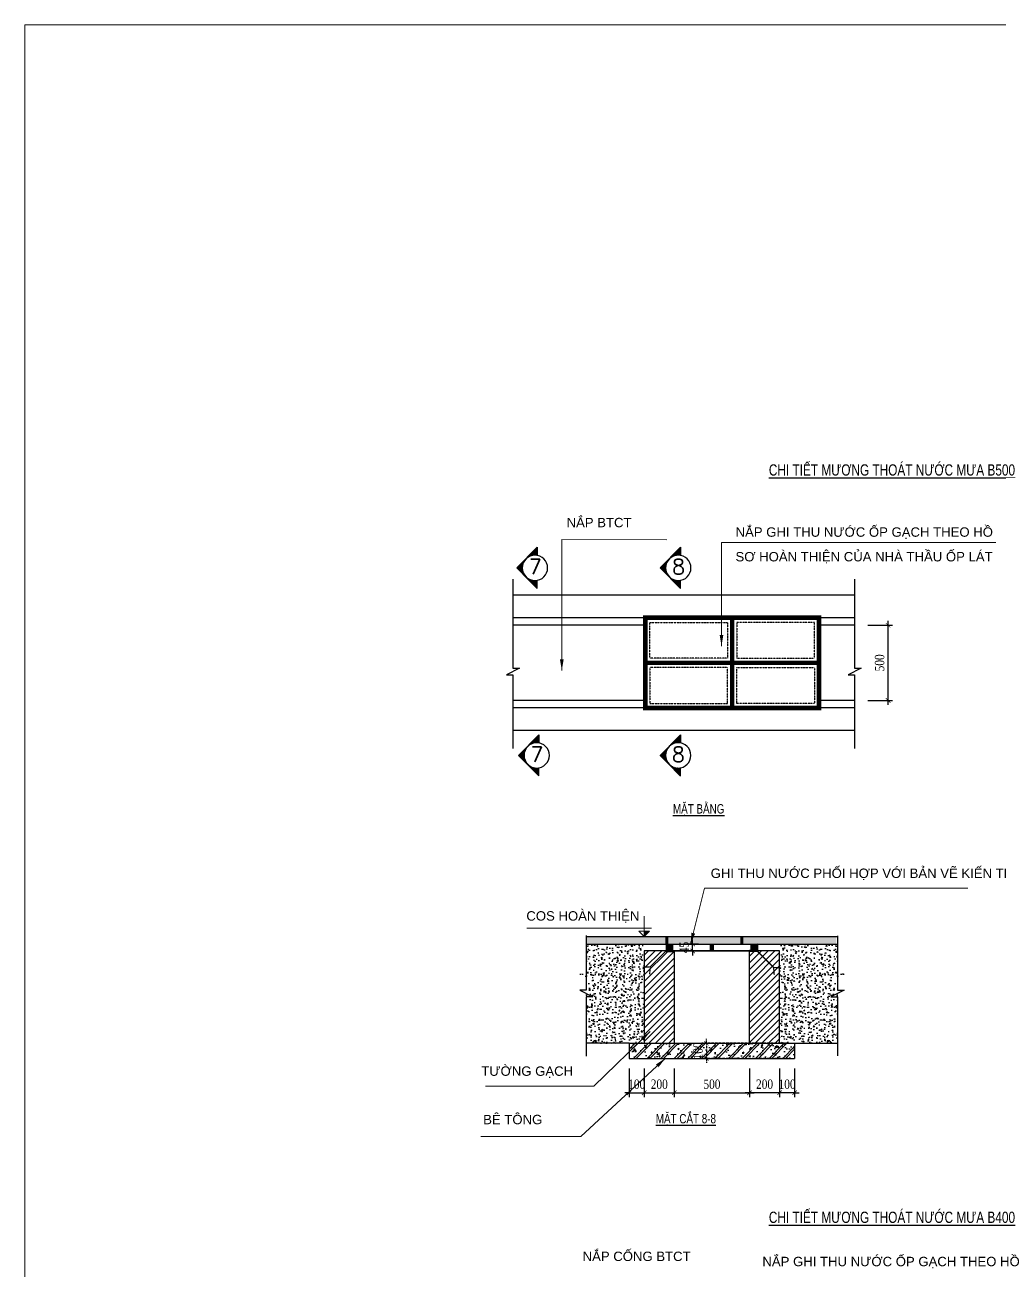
# Model space of a CAD drawing. Header units: millimetres. Extents: x -294625 to 2136527, y -251383 to 128331.
# Drawn here: x 1525138 to 1531615, y -129147 to -120864 of the extents above; entities that cross this region are included whole.
import ezdxf

# ---------------------------------------------------------------- set-up
doc = ezdxf.new("R2010")
doc.units = ezdxf.units.MM
for name, pattern in [('$0$HIDDEN', [0.375, 0.25, -0.125]), ('CONTINOUS', [0]), ('DIVIDEX2', [2.5, 1, -0.5, 0, -0.5, 0, -0.5]), ('PHANTOM3', [1.5, 0.625, -0.125, 0.125, -0.125, 0.125, -0.125, 0.125, -0.125])]:
    doc.linetypes.add(name, pattern=pattern)
doc.layers.get('Defpoints').update_dxf_attribs({"lineweight": 0})
for name, color, linetype in [('1-DIM SHOP', 211, 'Continuous'), ('1-WALL', 1, 'Continuous'), ('1HATCH', 251, 'Continuous'), ('1Hatch-N', 8, 'Continuous'), ('1TBN', 7, 'Continuous'), ('1TH', 2, 'PHANTOM3'), ('1TM', 5, 'DIVIDEX2'), ('A-HatchVatlieu', 7, 'Continuous'), ('CHU', 7, 'Continuous'), ('Gtechcons-Text', 7, 'Continuous'), ('Hatch', 250, 'Continuous'), ('NTHAY', 8, 'Continuous'), ('P-Netcat', 6, 'CONTINOUS'), ('S14_Annotation', 3, 'Continuous'), ('S22_Blinding', 3, 'Continuous'), ('S24_Wall', 2, 'Continuous'), ('THAY', 7, 'Continuous')]:
    doc.layers.add(name, color=color, linetype=linetype)
for name, color, linetype, lineweight in [('1.Tuong', 251, 'Continuous', 35), ('11', 11, 'CONTINOUS', 0), ('8', 8, 'Continuous', 5), ('CNC060__', 251, 'Continuous', 13), ('DIM', 8, 'Continuous', 9), ('S-BLDG-SECT-LNWD', 110, 'Continuous', 50), ('S-SIGN-FRMG', 243, 'Continuous', 25), ('S-TEXT-2.5H', 3, 'Continuous', 25)]:
    doc.layers.add(name, color=color, linetype=linetype, lineweight=lineweight)
doc.styles.add('L-Arial', font='arial.ttf')
doc.styles.add('P-VNTIMEH', font='vntimeh.shx', dxfattribs={"width": 0.75, "height": 300})
doc.styles.add('ROMANS', font='vntimeh.shx', dxfattribs={"width": 0.8, "bigfont": 'vns.shx'})
doc.styles.add('TEXT_ARIAL', font='arial.ttf', dxfattribs={"width": 0.75})
doc.styles.add('TXT', font='txt.shx')
doc.dimstyles.new('1_25', dxfattribs={"dimscale": 25, "dimtxt": 2.5, "dimasz": 1.2, "dimexe": 1.2, "dimexo": 0, "dimgap": 1, "dimtad": 1, "dimdec": 0, "dimzin": 0, "dimdsep": 46, "dimtxsty": 'ROMANS', "dimblk": 'ARCHTICK', "dimcen": 1.2, "dimdle": 1.2, "dimclrd": 256, "dimclre": 256, "dimclrt": 4, "dimadec": 0, "dimazin": 0, "dimtfac": 1, "dimtdec": 0, "dimtix": 1, "dimtmove": 2, "dimatfit": 3, "dimldrblk": 'ARCHTICK', "dimfxl": 0.15, "dimtvp": 0.833333, "dimtolj": 1, "dimtzin": 0, "dimarcsym": 0})
doc.dimstyles.new('DimLine', dxfattribs={"dimtxt": 200, "dimasz": 50, "dimexe": 50, "dimexo": 0, "dimgap": 50, "dimtad": 1, "dimdec": 0, "dimzin": 9, "dimdsep": 46, "dimtxsty": 'P-VNTIMEH', "dimblk": 'ARCHTICK', "dimcen": 0, "dimdle": 1, "dimclrd": 256, "dimclre": 256, "dimclrt": 256, "dimadec": 0, "dimazin": 0, "dimtfac": 1, "dimtdec": 0, "dimtix": 1, "dimtmove": 1, "dimatfit": 3, "dimfxl": 500, "dimtfill": 1, "dimtolj": 1, "dimtzin": 0, "dimlwd": -1, "dimlwe": -1, "dimarcsym": 0})

# ---------------------------------------------------------------- blocks, each defined once
blk = doc.blocks.new('_ArchTick')
at = {"color": 0, "linetype": 'ByBlock', "const_width": 0.15}
blk.add_lwpolyline([(-0.5, -0.5), (0.5, 0.5)], dxfattribs=at)
blk = doc.blocks.new('*D93')
at = {"layer": '1HATCH', "lineweight": -2, "ltscale": 30, "transparency": 16777216}
for p, q in [((1530742.4, -124857.3), (1530907.3, -124857.3)), ((1530877.3, -125387.3), (1530877.3, -124827.3)), ((1530742.4, -125357.3), (1530907.3, -125357.3))]:
    blk.add_line(p, q, dxfattribs=at)
at = {"layer": 'Defpoints', "color": 0, "ltscale": 30, "transparency": 16777216}
for p in [(1530742.4, -124857.3), (1530877.3, -124857.3), (1530742.4, -125357.3)]:
    blk.add_point(p, dxfattribs=at)
at = {"layer": '1HATCH', "lineweight": -2, "ltscale": 30, "transparency": 16777216, "xscale": 29.99999999999998, "yscale": 29.99999999999998, "zscale": 29.99999999999998}
for p, rotation in [((1530877.3, -124857.3), 90), ((1530877.3, -125357.3), 270)]:
    blk.add_blockref('_ArchTick', p, dxfattribs=dict(at, rotation=rotation))
at = {"layer": '1HATCH', "color": 4, "ltscale": 30, "transparency": 16777216, "insert": (1530821.1, -125107.3), "char_height": 62.5, "attachment_point": 5, "rotation": 90, "style": 'ROMANS'}
blk.add_mtext('\\A1;500', dxfattribs=at)
blk = doc.blocks.new('MAT CAT')
at = {"layer": '8'}
h = blk.add_hatch(dxfattribs=at)
h.set_pattern_fill('ANSI31', color=256, scale=0.825754, angle=270, style=0)
h.set_pattern_definition([(315, (-103497.6712, 337412.0697), (1.853869705, 1.853869705), [])])
h.paths.add_polyline_path([(26271.9, 53048.2, 0.674504), (26272, 53048.4), (26167.5, 53149.3, 2.384757), (26167.5, 53149.2, 1037975.907024), (26167.5, 53149.2, 0.999999), (26167.4, 53149.3, -0.002012), (26167.4, 53149.3), (26064.9, 53048.4, 0.671093), (26064.9, 53048.2), (26105.4, 53048.2, -0.044637), (26104.4, 53059.4, -1), (26230.6, 53059.4, -0.044637), (26229.6, 53048.2)])
at = {"layer": 'THAY'}
for p, q in [((26064.7, 53048.2), (26167.4, 53149.3)), ((26270.1, 53048.2), (26167.4, 53149.3)), ((26064.7, 53048.2), (26105.6, 53048.2)), ((26270.1, 53048.2), (26229.4, 53048.2))]:
    blk.add_line(p, q, dxfattribs=at)
blk.add_circle((26167.5, 53059.4), 63.1, dxfattribs=at)
blk = doc.blocks.new('*D94')
at = {"layer": '1HATCH', "lineweight": -2, "ltscale": 30, "transparency": 16777216}
for p, q in [((1529455.9, -127806.7), (1529455.9, -127996.9)), ((1529955.9, -127806.7), (1529955.9, -127996.9)), ((1529425.9, -127966.9), (1529985.9, -127966.9))]:
    blk.add_line(p, q, dxfattribs=at)
at = {"layer": 'Defpoints', "color": 0, "ltscale": 30, "transparency": 16777216}
for p in [(1529455.9, -127806.7), (1529955.9, -127806.7), (1529955.9, -127966.9)]:
    blk.add_point(p, dxfattribs=at)
at = {"layer": '1HATCH', "lineweight": -2, "ltscale": 30, "transparency": 16777216, "xscale": 29.99999999999998, "yscale": 29.99999999999998, "zscale": 29.99999999999998, "rotation": 180}
blk.add_blockref('_ArchTick', (1529455.9, -127966.9), dxfattribs=at)
at = {"layer": '1HATCH', "lineweight": -2, "ltscale": 30, "transparency": 16777216, "xscale": 29.99999999999998, "yscale": 29.99999999999998, "zscale": 29.99999999999998}
blk.add_blockref('_ArchTick', (1529955.9, -127966.9), dxfattribs=at)
at = {"layer": '1HATCH', "color": 4, "ltscale": 30, "transparency": 16777216, "insert": (1529705.9, -127910.6), "char_height": 62.5, "attachment_point": 5, "style": 'ROMANS'}
blk.add_mtext('\\A1;500', dxfattribs=at)
blk = doc.blocks.new('A$C131C7D05')
for points in [[(35.4, 493.3), (379.6, 493.3), (379.6, 334.1), (35.4, 334.1)], [(764.6, 493.3), (420.4, 493.3), (420.4, 334.1), (764.6, 334.1)], [(35.4, 134.1), (379.6, 134.1), (379.6, 293.3), (35.4, 293.3)], [(764.6, 134.1), (420.4, 134.1), (420.4, 293.3), (764.6, 293.3)]]:
    blk.add_lwpolyline(points, close=True)
at = {"layer": '1.Tuong', "color": 2, "const_width": 20}
blk.add_lwpolyline([(15.1, 513.7), (785, 513.7), (785, 113.7), (15.1, 113.7)], close=True, dxfattribs=at)
at = {"layer": '1.Tuong', "color": 2}
blk.add_lwpolyline([(15.1, 513.7), (400, 513.7), (400, 313.7), (15.1, 313.7)], close=True, dxfattribs=at)
at = {"layer": '1.Tuong', "color": 2, "const_width": 20}
for points in [[(400, 513.7), (400, 113.7)], [(15.1, 313.7), (785, 313.7)]]:
    blk.add_lwpolyline(points, dxfattribs=at)
blk = doc.blocks.new('*D85')
at = {"layer": '1HATCH', "lineweight": -2, "ltscale": 30, "transparency": 16777216}
for p, q in [((1529155.9, -127806.7), (1529155.9, -127996.9)), ((1529255.9, -127806.7), (1529255.9, -127996.9)), ((1529155.9, -127966.9), (1529125.9, -127966.9)), ((1529155.9, -127966.9), (1529255.9, -127966.9)), ((1529255.9, -127966.9), (1529285.9, -127966.9))]:
    blk.add_line(p, q, dxfattribs=at)
at = {"layer": 'Defpoints', "color": 0, "ltscale": 30, "transparency": 16777216}
for p in [(1529155.9, -127806.7), (1529255.9, -127806.7), (1529255.9, -127966.9)]:
    blk.add_point(p, dxfattribs=at)
at = {"layer": '1HATCH', "lineweight": -2, "ltscale": 30, "transparency": 16777216, "xscale": 29.99999999999998, "yscale": 29.99999999999998, "zscale": 29.99999999999998}
blk.add_blockref('_ArchTick', (1529155.9, -127966.9), dxfattribs=at)
at = {"layer": '1HATCH', "lineweight": -2, "ltscale": 30, "transparency": 16777216, "xscale": 29.99999999999998, "yscale": 29.99999999999998, "zscale": 29.99999999999998, "rotation": 180}
blk.add_blockref('_ArchTick', (1529255.9, -127966.9), dxfattribs=at)
at = {"layer": '1HATCH', "color": 4, "ltscale": 30, "transparency": 16777216, "insert": (1529205.9, -127910.6), "char_height": 62.5, "attachment_point": 5, "style": 'ROMANS'}
blk.add_mtext('\\A1;100', dxfattribs=at)
blk = doc.blocks.new('*D86')
at = {"layer": '1HATCH', "lineweight": -2, "ltscale": 30, "transparency": 16777216}
for p, q in [((1529255.9, -127806.7), (1529255.9, -127996.9)), ((1529455.9, -127806.7), (1529455.9, -127996.9)), ((1529225.9, -127966.9), (1529485.9, -127966.9))]:
    blk.add_line(p, q, dxfattribs=at)
at = {"layer": 'Defpoints', "color": 0, "ltscale": 30, "transparency": 16777216}
for p in [(1529255.9, -127806.7), (1529455.9, -127806.7), (1529455.9, -127966.9)]:
    blk.add_point(p, dxfattribs=at)
at = {"layer": '1HATCH', "lineweight": -2, "ltscale": 30, "transparency": 16777216, "xscale": 29.99999999999998, "yscale": 29.99999999999998, "zscale": 29.99999999999998, "rotation": 180}
blk.add_blockref('_ArchTick', (1529255.9, -127966.9), dxfattribs=at)
at = {"layer": '1HATCH', "lineweight": -2, "ltscale": 30, "transparency": 16777216, "xscale": 29.99999999999998, "yscale": 29.99999999999998, "zscale": 29.99999999999998}
blk.add_blockref('_ArchTick', (1529455.9, -127966.9), dxfattribs=at)
at = {"layer": '1HATCH', "color": 4, "ltscale": 30, "transparency": 16777216, "insert": (1529355.9, -127910.6), "char_height": 62.5, "attachment_point": 5, "style": 'ROMANS'}
blk.add_mtext('\\A1;200', dxfattribs=at)
blk = doc.blocks.new('*D87')
at = {"layer": '1HATCH', "lineweight": -2, "ltscale": 30, "transparency": 16777216}
for p, q in [((1530155.9, -127806.7), (1530155.9, -127996.9)), ((1530255.9, -127806.7), (1530255.9, -127996.9)), ((1530155.9, -127966.9), (1530125.9, -127966.9)), ((1530255.9, -127966.9), (1530155.9, -127966.9)), ((1530255.9, -127966.9), (1530285.9, -127966.9))]:
    blk.add_line(p, q, dxfattribs=at)
at = {"layer": 'Defpoints', "color": 0, "ltscale": 30, "transparency": 16777216}
for p in [(1530155.9, -127806.7), (1530255.9, -127806.7), (1530155.9, -127966.9)]:
    blk.add_point(p, dxfattribs=at)
at = {"layer": '1HATCH', "lineweight": -2, "ltscale": 30, "transparency": 16777216, "xscale": 29.99999999999998, "yscale": 29.99999999999998, "zscale": 29.99999999999998}
blk.add_blockref('_ArchTick', (1530155.9, -127966.9), dxfattribs=at)
at = {"layer": '1HATCH', "lineweight": -2, "ltscale": 30, "transparency": 16777216, "xscale": 29.99999999999998, "yscale": 29.99999999999998, "zscale": 29.99999999999998, "rotation": 180}
blk.add_blockref('_ArchTick', (1530255.9, -127966.9), dxfattribs=at)
at = {"layer": '1HATCH', "color": 4, "ltscale": 30, "transparency": 16777216, "insert": (1530205.9, -127910.6), "char_height": 62.5, "attachment_point": 5, "style": 'ROMANS'}
blk.add_mtext('\\A1;100', dxfattribs=at)
blk = doc.blocks.new('*D88')
at = {"layer": '1HATCH', "lineweight": -2, "ltscale": 30, "transparency": 16777216}
for p, q in [((1529955.9, -127806.7), (1529955.9, -127996.9)), ((1530155.9, -127806.7), (1530155.9, -127996.9)), ((1530185.9, -127966.9), (1529925.9, -127966.9))]:
    blk.add_line(p, q, dxfattribs=at)
at = {"layer": 'Defpoints', "color": 0, "ltscale": 30, "transparency": 16777216}
for p in [(1529955.9, -127806.7), (1530155.9, -127806.7), (1529955.9, -127966.9)]:
    blk.add_point(p, dxfattribs=at)
at = {"layer": '1HATCH', "lineweight": -2, "ltscale": 30, "transparency": 16777216, "xscale": 29.99999999999998, "yscale": 29.99999999999998, "zscale": 29.99999999999998, "rotation": 180}
blk.add_blockref('_ArchTick', (1529955.9, -127966.9), dxfattribs=at)
at = {"layer": '1HATCH', "lineweight": -2, "ltscale": 30, "transparency": 16777216, "xscale": 29.99999999999998, "yscale": 29.99999999999998, "zscale": 29.99999999999998}
blk.add_blockref('_ArchTick', (1530155.9, -127966.9), dxfattribs=at)
at = {"layer": '1HATCH', "color": 4, "ltscale": 30, "transparency": 16777216, "insert": (1530055.9, -127910.6), "char_height": 62.5, "attachment_point": 5, "style": 'ROMANS'}
blk.add_mtext('\\A1;200', dxfattribs=at)
blk = doc.blocks.new('*D90')
at = {"layer": '1HATCH', "linetype": '$0$HIDDEN', "lineweight": -2, "transparency": 16777216}
for p, q in [((1529669.9, -127638.2), (1529669.9, -127608.2)), ((1530219.9, -127638.2), (1529639.9, -127638.2)), ((1529669.9, -127638.2), (1529669.9, -127738.2)), ((1530219.9, -127738.2), (1529639.9, -127738.2)), ((1529669.9, -127738.2), (1529669.9, -127768.2))]:
    blk.add_line(p, q, dxfattribs=at)
at = {"layer": 'Defpoints', "color": 0, "linetype": '$0$HIDDEN', "transparency": 16777216}
for p in [(1530219.9, -127638.2), (1529669.9, -127738.2), (1530219.9, -127738.2)]:
    blk.add_point(p, dxfattribs=at)
at = {"layer": '1HATCH', "linetype": '$0$HIDDEN', "lineweight": -2, "transparency": 16777216, "xscale": 29.99999999999998, "yscale": 29.99999999999998, "zscale": 29.99999999999998}
for p, rotation in [((1529669.9, -127638.2), 270), ((1529669.9, -127738.2), 90)]:
    blk.add_blockref('_ArchTick', p, dxfattribs=dict(at, rotation=rotation))
at = {"layer": '1HATCH', "color": 4, "linetype": '$0$HIDDEN', "transparency": 16777216, "insert": (1529613.7, -127688.2), "char_height": 62.5, "attachment_point": 5, "rotation": 90, "style": 'ROMANS'}
blk.add_mtext('\\A1;100', dxfattribs=at)
blk = doc.blocks.new('*D91')
at = {"layer": '1-DIM SHOP', "lineweight": -2, "transparency": 16777216}
for p, q in [((1529577.9, -126978.2), (1529577.9, -126948.2)), ((1529615.8, -126978.2), (1529547.9, -126978.2)), ((1529615.8, -127023.2), (1529547.9, -127023.2)), ((1529577.9, -127023.2), (1529577.9, -126978.2)), ((1529577.9, -127023.2), (1529577.9, -127053.2))]:
    blk.add_line(p, q, dxfattribs=at)
at = {"layer": 'Defpoints', "color": 0, "transparency": 16777216}
for p in [(1529577.9, -126978.2), (1529615.8, -126978.2), (1529615.8, -127023.2)]:
    blk.add_point(p, dxfattribs=at)
at = {"layer": '1-DIM SHOP', "lineweight": -2, "transparency": 16777216, "xscale": 29.99999999999998, "yscale": 29.99999999999998, "zscale": 29.99999999999998}
for p, rotation in [((1529577.9, -126978.2), 270), ((1529577.9, -127023.2), 90)]:
    blk.add_blockref('_ArchTick', p, dxfattribs=dict(at, rotation=rotation))
at = {"layer": '1-DIM SHOP', "color": 4, "transparency": 16777216, "insert": (1529521.7, -127000.7), "char_height": 62.5, "attachment_point": 5, "rotation": 90, "style": 'ROMANS'}
blk.add_mtext('\\A1;45', dxfattribs=at)
blk = doc.blocks.new('A$C6158444E')
at = {"layer": 'S-SIGN-FRMG'}
for p, q in [((0, 50), (0, 0)), ((0, 50), (0, 50)), ((0, 0), (50, 0)), ((4, 46), (4, 14)), ((14, 4), (46, 4)), ((50, 0), (50, 0))]:
    blk.add_line(p, q, dxfattribs=at)
for centre, radius, start, end in [((0, 46), 4, 0, 90), ((14, 14), 10, 180, 270), ((46, 0), 4, 0, 90)]:
    blk.add_arc(centre, radius, start, end, dxfattribs=at)

msp = doc.modelspace()

# ---------------------------------------------------------------- hatches: boundary and pattern name
at = {"layer": '1Hatch-N'}
h = msp.add_hatch(dxfattribs=at)
h.set_pattern_fill('ANSI31', color=256, scale=250, style=0)
h.set_pattern_definition([(45, (242639.846, 461756.946), (-22.0970869, 22.0970869), [])])
h.paths.add_polyline_path([(1529255.9, -127638.2), (1529455.9, -127638.2), (1529455.9, -127023.2), (1529445.9, -127023.2), (1529405.9, -127023.2), (1529255.9, -127023.2)])
h.paths.add_polyline_path([(1530155.9, -127023.2), (1530005.9, -127023.2), (1529967.1, -127022), (1529955.9, -127023.2), (1529955.9, -127638.2), (1530155.9, -127638.2)])
at = {"layer": 'A-HatchVatlieu'}
h = msp.add_hatch(dxfattribs=at)
h.set_pattern_fill('HEX', color=256, scale=100)
h.set_pattern_definition([(0, (1128392.015, 148105.315), (0, 21.6506351), [12.5, -25]), (120, (1128392.015, 148105.315), (-18.75, -10.8253175), [12.5, -25]), (60, (1128404.515, 148105.315), (-18.75, 10.8253175), [12.5, -25])])
h.paths.add_polyline_path([(1529905.9, -126978.2), (1529905.9, -126928.2), (1528870.9, -126928.2), (1528870.9, -126978.2)])
h.paths.add_polyline_path([(1529905.9, -126928.2), (1529905.9, -126978.2), (1530533.9, -126978.2), (1530533.9, -126928.2)])
at = {"layer": 'CNC060__'}
h = msp.add_hatch(color=256, dxfattribs=at)
h.dxf.hatch_style = 1
h.paths.add_polyline_path([(1529401.9, -126977.2, -0.414214), (1529405.9, -126981.2), (1529405.9, -127013.2, 0.414214), (1529415.9, -127023.2), (1529447.9, -127023.2, -0.414214), (1529451.9, -127027.2), (1529401.9, -127027.2)])
h = msp.add_hatch(color=256, dxfattribs=at)
h.dxf.hatch_style = 1
h.paths.add_polyline_path([(1530009.9, -126977.2, 0.414214), (1530005.9, -126981.2), (1530005.9, -127013.2, -0.414214), (1529995.9, -127023.2), (1529963.9, -127023.2, 0.414214), (1529959.9, -127027.2), (1530009.9, -127027.2)])
at = {"layer": 'DIM'}
h = msp.add_hatch(dxfattribs=at)
h.set_pattern_fill('ANSI31', color=256, scale=30, angle=90, style=0)
h.set_pattern_definition([(135, (1558003.5626, -460783.1743), (-2.65165043, -2.65165043), [])])
h.paths.add_polyline_path([(1529445.9, -126978.2), (1529405.9, -126978.2), (1529405.9, -127023.2), (1529445.9, -127023.2)])
h.paths.add_polyline_path([(1529715.9, -126978.2), (1529695.9, -126978.2), (1529695.9, -127023.2), (1529715.9, -127023.2)])
h.paths.add_polyline_path([(1530005.9, -126978.2), (1529965.9, -126978.2), (1529965.9, -127023.2), (1530005.9, -127023.2)])
at = {"layer": 'Hatch', "ltscale": 500}
h = msp.add_hatch(dxfattribs=at)
h.set_pattern_fill('AR-CONC', color=256, scale=10, style=0)
h.set_pattern_definition([(50, (242917.76, 453630.997), (71.7260183, -6.2752135), [7.5, -82.5]), (355, (242917.76, 453631), (-13.8751334, 75.2192134), [6, -66]), (100.4514, (242923.736, 453630.474), (57.8509382, 68.9439542), [6.374019, -70.1142112]), (46.1842, (242917.76, 453651), (106.724105, -16.5519014), [11.25, -123.75]), (96.6356, (242926.65, 453649.62), (93.4662706, 97.411787), [9.561029, -105.1713]), (351.1842, (242917.76, 453651), (93.4661945, 97.41186), [9, -99]), (21, (242927.76, 453645.997), (59.6907052, -40.261889), [7.5, -82.5]), (326, (242927.76, 453646), (24.331533, 72.5150045), [6, -66]), (71.4514, (242932.73, 453642.64), (84.022263, 32.2530497), [6.374019, -70.1142112]), (37.5, (242917.76, 453630.997), (1.21598553, 33.2893854), [0, -65.2, 0, -67, 0, -66.25]), (7.5, (242917.76, 453630.997), (26.3069537, 39.4411712), [0, -38.2, 0, -63.7, 0, -25.25]), (327.5, (242895.46, 453630.997), (53.3822436, -2.25548717), [0, -25, 0, -78, 0, -103.5]), (317.5, (242885.46, 453630.997), (58.318617, 10.0104982), [0, -32.5, 0, -51.8, 0, -73.5])])
h.paths.add_polyline_path([(1528914.4, -127220.4), (1528870.9, -127220.4), (1528870.9, -127640.1), (1529255.9, -127638.2), (1529255.9, -126978.2), (1528870.9, -126978.2), (1528870.9, -127176.8), (1528827.3, -127176.8)])
h = msp.add_hatch(dxfattribs=at)
h.set_pattern_fill('AR-CONC', color=256, scale=10, style=0)
h.set_pattern_definition([(130, (2816494, 453630.997), (-71.7260183, -6.2752135), [7.5, -82.5]), (185, (2816494, 453631), (13.8751334, 75.2192134), [6, -66]), (79.5486, (2816488.02, 453630.474), (-57.8509382, 68.9439542), [6.374019, -70.1142112]), (133.8158, (2816494, 453651), (-106.724105, -16.5519014), [11.25, -123.75]), (83.3644, (2816485.11, 453649.62), (-93.4662706, 97.411787), [9.561029, -105.1713]), (188.8158, (2816494, 453651), (-93.4661945, 97.41186), [9, -99]), (159, (2816484, 453645.997), (-59.6907052, -40.261889), [7.5, -82.5]), (214, (2816484, 453646), (-24.331533, 72.5150045), [6, -66]), (108.5486, (2816479.026, 453642.64), (-84.022263, 32.2530497), [6.374019, -70.1142112]), (142.5, (2816494, 453630.997), (-1.21598553, 33.2893854), [0, -65.2, 0, -67, 0, -66.25]), (172.5, (2816494, 453630.997), (-26.3069537, 39.4411712), [0, -38.2, 0, -63.7, 0, -25.25]), (212.5, (2816516.3, 453630.997), (-53.3822436, -2.25548717), [0, -25, 0, -78, 0, -103.5]), (222.5, (2816526.3, 453630.997), (-58.318617, 10.0104982), [0, -32.5, 0, -51.8, 0, -73.5])])
h.paths.add_polyline_path([(1530497.3, -127220.4), (1530540.9, -127220.4), (1530540.9, -127640.1), (1530155.9, -127638.2), (1530155.9, -126978.2), (1530540.9, -126978.2), (1530540.9, -127176.8), (1530584.4, -127176.8)])
at = {"layer": 'Hatch', "ltscale": 1000}
h = msp.add_hatch(dxfattribs=at)
h.set_pattern_fill('BT-01', color=256, scale=15, style=0, pattern_type=2)
h.set_pattern_definition([(50, (242639.85, 461756.95), (107.5890274, -9.41282), [11.25, -123.75]), (355, (242639.85, 461756.95), (-20.8127, 112.82882), [9, -99]), (100.4514, (242648.81, 461756.16), (86.776407, 103.415931), [9.5610285, -105.171317]), (46.1842, (242639.85, 461786.95), (160.086157, -24.827852), [16.875, -185.625]), (96.6356, (242653.19, 461784.88), (140.199406, 146.11768), [14.341543, -157.75695]), (351.1842, (242639.85, 461786.95), (140.199292, 146.11779), [13.5, -148.5]), (21, (242654.85, 461779.45), (89.536058, -60.3928336), [11.25, -123.75]), (326, (242654.85, 461779.45), (36.4973, 108.772507), [9, -99]), (71.4514, (242662.31, 461774.41), (126.033394, 48.3795745), [9.5610285, -105.171317]), (37.5, (242639.846, 461756.946), (1.8239783, 49.9340781), [0, -97.8, 0, -100.5, 0, -99.375]), (7.5, (242639.846, 461756.946), (39.4604306, 59.1617568), [0, -57.3, 0, -95.55, 0, -37.875]), (327.5, (242606.396, 461756.946), (80.0733654, -3.3832308), [0, -37.5, 0, -117, 0, -155.25]), (317.5, (242591.396, 461756.946), (87.4779254, 15.0157473), [0, -48.75, 0, -77.7, 0, -110.25]), (45, (242639.846, 461756.946), (-45.0780573, 45.0780573), []), (45, (242639.846, 461775.32), (-45.0780573, 45.0780573), [])])
h.paths.add_polyline_path([(1530255.9, -127738.2), (1530255.9, -127638.2), (1529155.9, -127638.2), (1529155.9, -127738.2)])

# ---------------------------------------------------------------- linework, layer by layer
at = {"linetype": 'Continuous', "ltscale": 300}
for p, q in [((1529955.9, -127023.2), (1530005.9, -127023.2)), ((1529155.9, -127638.2), (1530255.9, -127638.2))]:
    msp.add_line(p, q, dxfattribs=at)
at = {"const_width": 20}
for points in [[(1529405.9, -126978.2), (1529405.9, -126928.2)], [(1529905.9, -126978.2), (1529905.9, -126928.2)], [(1529905.9, -126978.2), (1529905.9, -126928.2)]]:
    msp.add_lwpolyline(points, dxfattribs=at)
at = {"linetype": 'Continuous', "ltscale": 300}
msp.add_lwpolyline([(1530155.9, -127638.2), (1530155.9, -127023.2), (1529255.9, -127023.2), (1529255.9, -127638.2)], dxfattribs=at)
msp.add_lwpolyline([(1529455.9, -127638.2), (1529955.9, -127638.2), (1529955.9, -127023.2), (1529455.9, -127023.2)], close=True, dxfattribs=at)
at = {"layer": '1-WALL'}
for points in [[(1528382.7, -124551.7), (1528382.7, -125143.7), (1528426.3, -125143.7), (1528339.2, -125187.2), (1528382.7, -125187.2), (1528382.7, -125676.4)], [(1530654.6, -124551.7), (1530654.6, -125143.7), (1530698.2, -125143.7), (1530611, -125187.2), (1530654.6, -125187.2), (1530654.6, -125676.4)], [(1528870.9, -126920.3), (1528870.9, -127284.8), (1528827.3, -127284.8), (1528914.4, -127328.4), (1528870.9, -127328.4), (1528870.9, -127722.7)], [(1530540.9, -126922.9), (1530540.9, -127284.8), (1530584.4, -127284.8), (1530497.3, -127328.4), (1530540.9, -127328.4), (1530540.9, -127721.8)]]:
    msp.add_lwpolyline(points, dxfattribs=at)
at = {"layer": '11', "ltscale": 50}
for p, q in [((1529255.9, -126928.2), (1529255.9, -126792.6)), ((1529305.2, -126873), (1528474.4, -126873)), ((1529305.3, -126928.2), (1529206.5, -126928.2)), ((1529255.9, -126928.2), (1529220, -126892.3)), ((1529291.8, -126892.3), (1529220, -126892.3)), ((1529255.9, -126928.2), (1529291.8, -126892.3))]:
    msp.add_line(p, q, dxfattribs=at)
msp.add_solid([(1529291.8, -126892.3), (1529255.9, -126892.3), (1529255.9, -126928.2)], dxfattribs=at)
at = {"layer": '1TBN'}
for p, q in [((1529263.3, -124857.3), (1528382.7, -124857.3)), ((1530654.6, -124857.3), (1530418.2, -124857.3)), ((1529263.3, -125357.3), (1528382.7, -125357.3)), ((1530654.6, -125357.3), (1530418.2, -125357.3))]:
    msp.add_line(p, q, dxfattribs=at)
at = {"layer": '1TH', "const_width": 8}
for points in [[(1529401.9, -127023.2), (1529295.8, -127129.3), (1529245.7, -127133.2)], [(1530009.9, -127027.2), (1530115.9, -127133.3), (1530166.1, -127137.2)], [(1529295.8, -127129.3), (1529291.9, -127179.4)], [(1530115.9, -127133.3), (1530119.9, -127183.4)]]:
    msp.add_lwpolyline(points, dxfattribs=at)
at = {"layer": 'Defpoints'}
msp.add_lwpolyline([(1525138.1, -120864), (1556293.9, -120864), (1556293.9, -137995.6), (1525138.1, -137995.6)], close=True, dxfattribs=at)
at = {"layer": 'NTHAY'}
for p, q in [((1529405.9, -127023.2), (1529405.9, -126978.2)), ((1529405.9, -127023.2), (1530005.9, -127023.2)), ((1529445.9, -127023.2), (1529445.9, -126978.2)), ((1529695.9, -127023.2), (1529695.9, -126978.2)), ((1529715.9, -127023.2), (1529715.9, -126978.2)), ((1529965.9, -127023.2), (1529965.9, -126978.2)), ((1530005.9, -127023.2), (1530005.9, -126978.2))]:
    msp.add_line(p, q, dxfattribs=at)
at = {"layer": 'S-BLDG-SECT-LNWD'}
for p, q in [((1530005.9, -127023.2), (1529955.9, -127023.2)), ((1530005.9, -126977.2), (1530005.9, -127027.2))]:
    msp.add_line(p, q, dxfattribs=at)
at = {"layer": 'S22_Blinding'}
for p, q in [((1530654.6, -124657.3), (1528382.7, -124657.3)), ((1530654.6, -125557.3), (1528382.7, -125557.3)), ((1528870.9, -126928.2), (1530540.9, -126928.2)), ((1528870.9, -126978.2), (1530540.9, -126978.2)), ((1529155.9, -127638.2), (1528870.9, -127638.2)), ((1529155.9, -127638.2), (1529155.9, -127738.2)), ((1530255.9, -127638.2), (1530255.9, -127738.2)), ((1530255.9, -127638.2), (1530540.9, -127638.2)), ((1529155.9, -127738.2), (1530255.9, -127738.2))]:
    msp.add_line(p, q, dxfattribs=at)
at = {"layer": 'S24_Wall'}
for p, q in [((1529263.3, -124807.3), (1528382.7, -124807.3)), ((1530654.6, -124807.3), (1530063.2, -124807.3)), ((1529263.3, -125407.3), (1528382.7, -125407.3)), ((1530654.6, -125407.3), (1530063.2, -125407.3))]:
    msp.add_line(p, q, dxfattribs=at)

# ---------------------------------------------------------------- block references
at = {"layer": '1TM', "xscale": 1.499999999999855, "yscale": 1.499999999999855, "zscale": 1.499999999999855}
msp.add_blockref('A$C131C7D05', (1529240.7, -125577.9), dxfattribs=at)
at = {"layer": 'P-Netcat', "xscale": -1.333333333302286, "yscale": 1.333333333302286, "zscale": 1.333333333302286, "rotation": 90.00000000001383}
for p in [(1599275.3, -89585.8), (1600228.3, -89585.8), (1599286.7, -90832.8), (1600227.6, -90832.8)]:
    msp.add_blockref('MAT CAT', p, dxfattribs=at)
at = {"layer": 'S-TEXT-2.5H'}
msp.add_blockref('A$C6158444E', (1529401.9, -127027.2), dxfattribs=at)
at = {"layer": 'S-TEXT-2.5H', "xscale": -1}
msp.add_blockref('A$C6158444E', (1530009.9, -127027.2), dxfattribs=at)

# ---------------------------------------------------------------- texts
at = {"layer": 'CHU', "color": 3, "style": 'TXT'}
for s, p in [('7', (1528488.1, -124518.1)), ('8', (1529441, -124518.1)), ('7', (1528499.4, -125766.5)), ('8', (1529440.3, -125766.5))]:
    msp.add_text(s, height=100, dxfattribs=at).set_placement(p)
at = {"layer": 'Gtechcons-Text', "style": 'L-Arial'}
for s, p in [('NẮP GHI THU NƯỚC ỐP GẠCH THEO HỒ', (1529863.2, -124268.7)), ('SƠ HOÀN THIỆN CỦA NHÀ THẦU ỐP LÁT', (1529862.7, -124432.6)), ('GHI THU NƯỚC PHỐI HỢP VỚI BẢN VẼ KIẾN TRÚC', (1529697.8, -126538.3)), ('NẮP GHI THU NƯỚC ỐP GẠCH THEO HỒ', (1530041.6, -129120.9))]:
    msp.add_text(s, height=62.5, rotation=360, dxfattribs=at).set_placement(p)
at = {"layer": 'Gtechcons-Text', "char_height": 62.5, "attachment_point": 3, "rotation": 360, "style": 'L-Arial'}
for s, width, insert in [('NẮP BTCT', 913.513, (1529171.3, -124143)), ('COS HOÀN THIỆN', 1117.556, (1529224, -126759.5)), ('TƯỜNG GẠCH', 631.389, (1528782.8, -127791.9)), ('BÊ TÔNG ', 688.07, (1528578, -128114, 0.7)), ('NẮP CỐNG BTCT', 913.513, (1529564.2, -129023.9))]:
    msp.add_mtext_dynamic_manual_height_columns(s, width=width, gutter_width=1, heights=[0], dxfattribs=dict(at, insert=insert))
at = {"layer": 'S14_Annotation', "color": 4, "style": 'TEXT_ARIAL', "width": 0.75}
for s, height, p in [('%%UCHI TIẾT MƯƠNG THOÁT NƯỚC MƯA B500', 75, (1530084.5, -123861.9)), ('%%UMẶT BẰNG', 62.5, (1529446.8, -126109.8)), ('%%UMẶT CẮT 8-8', 62.5, (1529332.8, -128170.7)), ('%%UCHI TIẾT MƯƠNG THOÁT NƯỚC MƯA B400', 75, (1530084.5, -128833.1))]:
    msp.add_text(s, height=height, dxfattribs=at).set_placement(p)

# ---------------------------------------------------------------- dimensions: what is measured, and where the dimension line sits
at = {"layer": '1-DIM SHOP'}
dim = msp.add_linear_dim(base=(1529577.9, -126978.2), p1=(1529615.8, -127023.2), p2=(1529615.8, -126978.2), angle=90, dimstyle='1_25', dxfattribs=at)
dim.commit()
dim.dimension.update_dxf_attribs({"geometry": '*D91', "text_midpoint": (1529521.7, -127000.7)})
at = {"layer": '1HATCH', "ltscale": 30}
for base, p1, p2, angle, picture, middle in [((1530877.3, -124857.3), (1530742.4, -125357.3), (1530742.4, -124857.3), 270, '*D93', (1530821.1, -125107.3)), ((1529955.9, -127966.9), (1530155.9, -127806.7), (1529955.9, -127806.7), 180, '*D88', (1530055.9, -127910.6)), ((1530155.9, -127966.9), (1530255.9, -127806.7), (1530155.9, -127806.7), 180, '*D87', (1530205.9, -127910.6))]:
    dim = msp.add_linear_dim(base=base, p1=p1, p2=p2, angle=angle, dimstyle='1_25', dxfattribs=at)
    dim.commit()
    dim.dimension.update_dxf_attribs({"geometry": picture, "text_midpoint": middle})
at = {"layer": '1HATCH', "linetype": '$0$HIDDEN'}
dim = msp.add_linear_dim(base=(1529669.9, -127738.2), p1=(1530219.9, -127638.2), p2=(1530219.9, -127738.2), angle=90, dimstyle='1_25', dxfattribs=at)
dim.commit()
dim.dimension.update_dxf_attribs({"geometry": '*D90', "text_midpoint": (1529613.7, -127688.2)})
at = {"layer": '1HATCH', "ltscale": 30}
for base, p1, p2, picture, middle in [((1529255.9, -127966.9), (1529155.9, -127806.7), (1529255.9, -127806.7), '*D85', (1529205.9, -127910.6)), ((1529455.9, -127966.9), (1529255.9, -127806.7), (1529455.9, -127806.7), '*D86', (1529355.9, -127910.6)), ((1529955.9, -127966.9), (1529455.9, -127806.7), (1529955.9, -127806.7), '*D94', (1529705.9, -127910.6))]:
    dim = msp.add_linear_dim(base=base, p1=p1, p2=p2, dimstyle='1_25', dxfattribs=at)
    dim.commit()
    dim.dimension.update_dxf_attribs({"geometry": picture, "text_midpoint": middle})

# ---------------------------------------------------------------- leaders
at = {"layer": '11', "ltscale": 50}
for points, override in [([(1528707.9, -125159, -0.7), (1528707.9, -124288, -0.7), (1529405.1, -124288.5, -0.7)], {"dimasz": 75, "dimtad": 0, "dimclrd": 256}), ([(1529769.6, -124996.5, -0.7), (1529769.6, -124306.5, -0.7), (1531594.4, -124307, -0.7)], {"dimasz": 75, "dimtad": 0, "dimclrd": 256}), ([(1529564.2, -126978.2, -0.7), (1529655.6, -126605.5, -0.7), (1531408.1, -126606, -0.7)], {"dimasz": 75, "dimtad": 0, "dimclrd": 256}), ([(1529295.7, -127559.1), (1528920.2, -127923.2), (1528199.6, -127923.2)], {"dimasz": 75, "dimtad": 0}), ([(1529397.4, -127736.9), (1528834.9, -128257.3), (1528169.8, -128257.8)], {"dimasz": 75, "dimtad": 0, "dimclrd": 256})]:
    msp.add_leader(points, dimstyle='DimLine', override=override, dxfattribs=at)

doc.saveas('drawing.dxf')
